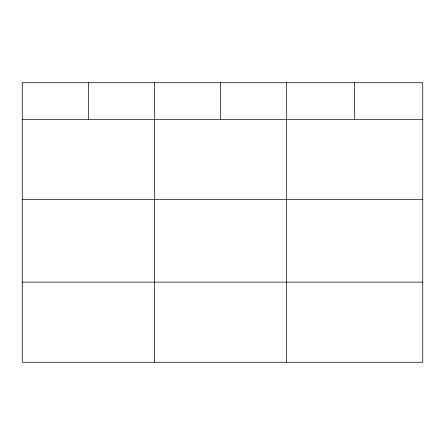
<?xml version="1.0" encoding="UTF-8"?>
<svg xmlns="http://www.w3.org/2000/svg" width="445" height="445" viewBox="0 0 445 445"><rect width="100%" height="100%" fill="white"/><g stroke="black" fill="none" stroke-linecap="round" stroke-linejoin="round"><path stroke-width="0.67" d="M422.75 199.571L422.75 82.731L22.25 82.731L22.25 362.269L422.75 362.269L422.75 199.571L22.25 199.571M22.25 119.432L422.75 119.432M22.25 282.136L422.75 282.136M354.665 82.731L354.665 119.432M286.58 82.731L286.58 362.269M220.498 82.731L220.498 119.432M154.415 82.731L154.415 362.269M88.333 82.731L88.333 119.432"/></g></svg>
